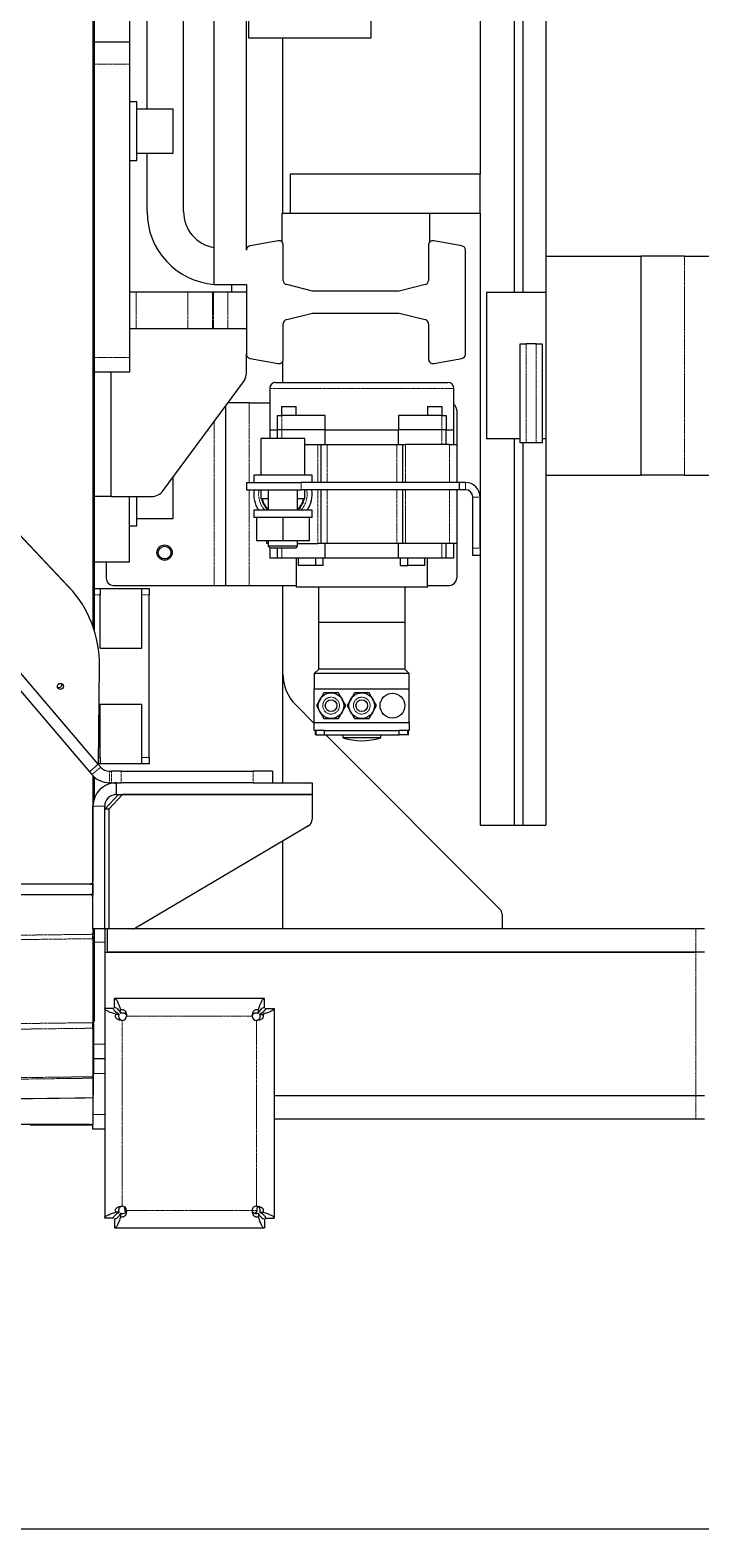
# Model space of a CAD drawing. Header units: millimetres. Extents: x -18594 to 273470, y -238787 to 48452.
# Drawn here: x 34593 to 35052, y -235470 to -234444 of the extents above; entities that cross this region are included whole.
import ezdxf

# ---------------------------------------------------------------- set-up
doc = ezdxf.new("R2010")
doc.units = ezdxf.units.MM
doc.linetypes.add('Xref AGV layout$0$PHANTOM', pattern=[2.5, 1.25, -0.25, 0.25, -0.25, 0.25, -0.25])
doc.layers.add('AM_BOR', color=4, linetype='Continuous', lineweight=25)

# ---------------------------------------------------------------- blocks, each defined once
blk = doc.blocks.new('Xref AGV layout$0$A$C343F789C')
at = {"color": 7, "linetype": 'Continuous', "lineweight": 25}
for p, q in [((3087.5, 2021.6), (2984.9, 2021.6)), ((2984.9, 2015.6), (2984.9, 2021.6)), ((3087.5, 2015.6), (3087.5, 2021.6)), ((2978.2, 1871.3), (2978.2, 2014.9)), ((2984.2, 2014.9), (2978.2, 2014.9)), ((2989, 2011.7), (2989, 2013.8)), ((3083.4, 2011.7), (3083.4, 2013.8)), ((3088.2, 2014.9), (3094.2, 2014.9)), ((3094.2, 1908.7), (3094.2, 2014.9)), ((2988.1, 2010.8), (2986, 2010.8)), ((2989.8, 2009.7), (2989.5, 2006.7)), ((3080.8, 2006.9), (3080.5, 2009.7)), ((3084.3, 2010.8), (3086.4, 2010.8)), ((3094.2, 1953.9), (3102.2, 1953.9)), ((3102.2, 1953.9), (3102.2, 1950.9)), ((3102.2, 1951.2), (3145.3, 1951.2)), ((3102.2, 1950.9), (3102.2, 1950.7)), ((3104.2, 1950.9), (3102.2, 1950.9)), ((3102.2, 1932.8), (3102.2, 1950.7)), ((3104.2, 1950.9), (3460.5, 1950.9)), ((2689.5, 1946.9), (2683.6, 1946.9)), ((2978.2, 1946.9), (2689.5, 1946.9)), ((2689.5, 1930.9), (2683.6, 1930.9)), ((2978.2, 1930.9), (2689.5, 1930.9)), ((3102.1, 1928.6), (3102.2, 1932.5)), ((3102.2, 1919.1), (3102.2, 1932.5)), ((3102.1, 1917.2), (3102.1, 1928.6)), ((3102.2, 1918.9), (3102.2, 1919.1)), ((3094.2, 1905.9), (3094.2, 1908.7)), ((3101.8, 1914.7), (3102.2, 1918.1)), ((3101.8, 1881.8), (3101.8, 1914.7)), ((3102.2, 1884.9), (3102.2, 1918.1)), ((3094.2, 1905.9), (3101.8, 1905.9)), ((3094.2, 1895.9), (3094.2, 1905.9)), ((3094.2, 1825.9), (3094.2, 1895.9)), ((3101.5, 1879.6), (3102.2, 1881.1)), ((3101.5, 1822.1), (3101.5, 1879.6)), ((3102, 1883.2), (3102.2, 1884.9)), ((3102.2, 1823.6), (3102.2, 1881.1)), ((2984.2, 1871.3), (2978.2, 1871.3)), ((2984.9, 1870.6), (2984.9, 1864.6)), ((2988.1, 1875.4), (2986, 1875.4)), ((2989, 1874.5), (2989, 1872.4)), ((3083.4, 1874.5), (3083.4, 1872.4)), ((3084.3, 1875.4), (3086.4, 1875.4)), ((3087.5, 1870.6), (3087.5, 1864.6)), ((3088.2, 1871.3), (3094.2, 1871.3)), ((2984.9, 1864.6), (3087.5, 1864.6)), ((2683.6, 1832.9), (2689.5, 1832.9)), ((2689.5, 1832.9), (3092.2, 1832.9)), ((3094.2, 1832.9), (2689.5, 1832.9)), ((3092.2, 1832.9), (3092.2, 1816.9)), ((2683.6, 1816.9), (2689.5, 1816.9)), ((2689.5, 1816.9), (3075.4, 1816.9)), ((2822.2, 1806.9), (2822.2, 1816.9)), ((2954.6, 1746.3), (3073.1, 1816.3)), ((2972.2, 1816.9), (2972.2, 1756.7)), ((3075.4, 1816.9), (3091.4, 1816.9)), ((3091.4, 1734.9), (3091.4, 1816.9)), ((3091.4, 1816.9), (3094.2, 1816.9)), ((3094.2, 1816.9), (3094.2, 1825.9)), ((3094.2, 1816.9), (3094.2, 1732.9)), ((3094.2, 1816.9), (3102.2, 1816.9)), ((3101.5, 1822.1), (3102.2, 1823.6)), ((3101.5, 1820.6), (3102.2, 1820.6)), ((3101.5, 1816.9), (3101.5, 1820.6)), ((3102.2, 1816.9), (3102.2, 1820.6)), ((3102.2, 1816.9), (3102.2, 1732.9)), ((2942.8, 1684.1), (2823.6, 1803.3)), ((3102.2, 1785.9), (3102.2, 1793.8)), ((3103.4, 1793.4), (3104.1, 1793.4)), ((3103.5, 1786.4), (3104.2, 1786.4)), ((3449.5, 1793.4), (3104.1, 1793.4)), ((3104.2, 1786.4), (3451.8, 1786.4)), ((3102.2, 1712.2), (3102.2, 1784.4)), ((2807.9, 1745.9), (2792.2, 1745.9)), ((2792.2, 1506.4), (2792.2, 1745.9)), ((2807.9, 1484.3), (2807.9, 1745.9)), ((2813.8, 1745.9), (2807.9, 1745.9)), ((2813.8, 1481.4), (2813.8, 1745.9)), ((2837.2, 1745.9), (2813.8, 1745.9)), ((2837.2, 1326.9), (2837.2, 1745.9)), ((2952.2, 1724.9), (2952.2, 1741.9)), ((3082, 1724.9), (3091.4, 1734.9)), ((3094.2, 1734.9), (3084.8, 1724.9)), ((3091.4, 1734.9), (3094.2, 1734.9)), ((2952.2, 1716.9), (2952.2, 1724.9)), ((3086.2, 1724.9), (2952.2, 1724.9)), ((2952.2, 1724.9), (3082, 1724.9)), ((3086.2, 1724.9), (3086.2, 1716.9)), ((3101.5, 1712.8), (3101.5, 1728.4)), ((2991.7, 1716.9), (2952.2, 1716.9)), ((2972.2, 1716.9), (2972.2, 1581.8)), ((2979.4, 1708.9), (2979.4, 1716.9)), ((2992.6, 1716.9), (2991.7, 1716.9)), ((2992.6, 1716.9), (3082.8, 1716.9)), ((3083.7, 1716.9), (3082.8, 1716.9)), ((3086.2, 1716.9), (3083.7, 1716.9)), ((3089.6, 1716.9), (3086.2, 1716.9)), ((3090.9, 1716.9), (3089.6, 1716.9)), ((2979.4, 1708.9), (2992.6, 1708.9)), ((3082.8, 1708.9), (2992.6, 1708.9)), ((3063.7, 1703.9), (3068.7, 1703.9)), ((3063.7, 1699.6), (3063.7, 1703.9)), ((3068.7, 1703.9), (3097.2, 1703.9)), ((3068.7, 1703.9), (3068.7, 1699.6)), ((3082.8, 1708.9), (3089.6, 1708.9)), ((3090.9, 1708.9), (3089.6, 1708.9)), ((3098.6, 1704.1), (3096.9, 1706.1)), ((3097.2, 1703.9), (3098.6, 1703.9)), ((3097.2, 1699.6), (3097.2, 1703.9)), ((3097.9, 1636.7), (3098.6, 1704.1)), ((3098.6, 1704.1), (3104.7, 1709.3)), ((3098.6, 1704.1), (3483.7, 1252.3)), ((3104.7, 1709.3), (3103, 1711.3)), ((3489.8, 1257.5), (3104.7, 1709.3)), ((3063.7, 1699.6), (3063.7, 1588.2)), ((3068.7, 1699.6), (3068.7, 1663.1)), ((3097.2, 1699.6), (3097.2, 1663.1)), ((2886.2, 1684.1), (2886.2, 1681.1)), ((2886.2, 1684.1), (2887, 1684.1)), ((2887, 1684.1), (2892.7, 1684.1)), ((2892.7, 1684.1), (2892.7, 1681.1)), ((2943.7, 1684.1), (2892.7, 1684.1)), ((2905.2, 1686.1), (2905.2, 1684.1)), ((2905.2, 1686.1), (2931.2, 1686.1)), ((2931.2, 1684.1), (2931.2, 1686.1)), ((2943.7, 1684.1), (2943.7, 1681.1)), ((2949.4, 1684.1), (2943.7, 1684.1)), ((2949.4, 1684.1), (2950.2, 1684.1)), ((2950.2, 1681.1), (2950.2, 1684.1)), ((2885.7, 1675.6), (2885.7, 1681.1)), ((2885.7, 1681.1), (2892.7, 1681.1)), ((2950.7, 1675.6), (2885.7, 1675.6)), ((2885.7, 1675.6), (2885.7, 1652.6)), ((2943.7, 1681.1), (2892.7, 1681.1)), ((2913.1, 1672.9), (2910.6, 1668.5)), ((2918.2, 1672.9), (2913.1, 1672.9)), ((2923.2, 1672.9), (2918.2, 1672.9)), ((2925.7, 1668.5), (2923.2, 1672.9)), ((2934.1, 1672.9), (2931.6, 1668.5)), ((2939.2, 1672.9), (2934.1, 1672.9)), ((2944.2, 1672.9), (2939.2, 1672.9)), ((2943.7, 1681.1), (2950.7, 1681.1)), ((2946.7, 1668.5), (2944.2, 1672.9)), ((2950.7, 1681.1), (2950.7, 1675.6)), ((2963.4, 1663.6), (2950.7, 1676.3)), ((2950.7, 1675.6), (2950.7, 1652.6)), ((2910.6, 1668.5), (2908.1, 1664.1)), ((2908.1, 1664.1), (2910.6, 1659.8)), ((2928.3, 1664.1), (2925.7, 1668.5)), ((2925.7, 1659.8), (2928.3, 1664.1)), ((2931.6, 1668.5), (2929.1, 1664.1)), ((2929.1, 1664.1), (2931.6, 1659.8)), ((2949.3, 1664.1), (2946.7, 1668.5)), ((2946.7, 1659.8), (2949.3, 1664.1)), ((3097.2, 1663.1), (3068.7, 1663.1)), ((2885.7, 1652.6), (2885.7, 1642.1)), ((2950.7, 1652.6), (2885.7, 1652.6)), ((2910.6, 1659.8), (2913.1, 1655.4)), ((2913.1, 1655.4), (2918.2, 1655.4)), ((2918.2, 1655.4), (2923.2, 1655.4)), ((2923.2, 1655.4), (2925.7, 1659.8)), ((2931.6, 1659.8), (2934.1, 1655.4)), ((2934.1, 1655.4), (2939.2, 1655.4)), ((2939.2, 1655.4), (2944.2, 1655.4)), ((2944.2, 1655.4), (2946.7, 1659.8)), ((2950.7, 1642.1), (2950.7, 1652.6)), ((2885.7, 1642.1), (2888.7, 1639.1)), ((2885.7, 1642.1), (2950.7, 1642.1)), ((2947.7, 1639.1), (2950.7, 1642.1)), ((2888.4, 1639.1), (2888.4, 1607.1)), ((2888.4, 1639.1), (2947.9, 1639.1)), ((2947.9, 1607.1), (2947.9, 1639.1)), ((3097.2, 1624.7), (3068.7, 1624.7)), ((3068.7, 1624.7), (3068.7, 1588.2)), ((3097.2, 1624.7), (3097.2, 1588.2)), ((3101.5, 679.5), (3101.5, 1612.2)), ((2888.4, 1607.1), (2888.4, 1583.1)), ((2888.4, 1607.1), (2947.9, 1607.1)), ((2947.9, 1583.1), (2947.9, 1607.1)), ((3102.2, 681.6), (3102.2, 1610.2)), ((2873.2, 1581.8), (2858.2, 1581.8)), ((2873.2, 1583.1), (2873.2, 1563.1)), ((2873.2, 1583.1), (2963.2, 1583.1)), ((2963.2, 1563.1), (2963.2, 1583.1)), ((2995.2, 1581.8), (2963.2, 1581.8)), ((3011.2, 1581.8), (2995.2, 1581.8)), ((3011.2, 1581.8), (3011.2, 1458.7)), ((3019.2, 1581.8), (3011.2, 1581.8)), ((3088.2, 1581.8), (3019.2, 1581.8)), ((3063.7, 1583.9), (3063.7, 1588.2)), ((3068.7, 1583.9), (3063.7, 1583.9)), ((3068.7, 1588.2), (3068.7, 1583.9)), ((3097.2, 1583.9), (3068.7, 1583.9)), ((3097.2, 1583.9), (3097.2, 1588.2)), ((3101.5, 1583.9), (3097.2, 1583.9)), ((3116.3, 1585.6), (3117.3, 1584.4)), ((3120, 1581.5), (3117.3, 1584.4)), ((3271.3, 1421.5), (3118.9, 1582.7)), ((3271.3, 1421.4), (3120, 1581.5)), ((2853.2, 1553.1), (2853.2, 1576.8)), ((3093.2, 1565.9), (3093.2, 1576.8)), ((2837.2, 1561.3), (2842.2, 1561.3)), ((2842.2, 1561.3), (2842.2, 1556.3)), ((2855.2, 1563.1), (2855.2, 1553.1)), ((2855.2, 1563.1), (2860.4, 1563.1)), ((2860.4, 1563.1), (2860.4, 1553.1)), ((2860.4, 1563.1), (2863.4, 1563.1)), ((2863.4, 1563.1), (2893, 1563.1)), ((2875, 1568.1), (2875, 1563.1)), ((2875, 1568.1), (2886.6, 1568.1)), ((2886.6, 1568.1), (2886.6, 1563.1)), ((2891.6, 1568.1), (2886.6, 1568.1)), ((2891.6, 1568.1), (2891.6, 1563.1)), ((2893, 1563.1), (2893, 1553.1)), ((2893, 1563.1), (2943.3, 1563.1)), ((2943.3, 1563.1), (2943.3, 1553.1)), ((2943.3, 1563.1), (2972.9, 1563.1)), ((2944.7, 1568.1), (2944.7, 1563.1)), ((2944.7, 1568.1), (2949.7, 1568.1)), ((2949.7, 1568.1), (2949.7, 1563.1)), ((2949.7, 1568.1), (2961.4, 1568.1)), ((2961.4, 1568.1), (2961.4, 1563.1)), ((2972.9, 1563.1), (2975.9, 1563.1)), ((2975.9, 1563.1), (2975.9, 1556.3)), ((2975.9, 1563.1), (2981.2, 1563.1)), ((2981.2, 1556), (2981.2, 1563.1)), ((3077.2, 1565.9), (3077.2, 1520.9)), ((3077.2, 1565.9), (3101.5, 1565.9)), ((2837.2, 1556.3), (2837.2, 1521.3)), ((2842.2, 1556.3), (2842.2, 1521.3)), ((2853.2, 1516.3), (2853.2, 1553.1)), ((2853.2, 1553.1), (2858.2, 1553.1)), ((2858.2, 1553.1), (2888.2, 1553.1)), ((2888.2, 1553.1), (2890.2, 1553.1)), ((2890.2, 1553.1), (2890.2, 1516.3)), ((2890.2, 1553.1), (2894.3, 1553.1)), ((2894.3, 1553.1), (2942, 1553.1)), ((2942, 1553.1), (2946.2, 1553.1)), ((2946.2, 1516.3), (2946.2, 1553.1)), ((2946.2, 1553.1), (2948.2, 1553.1)), ((2962.2, 1553.1), (2948.2, 1553.1)), ((2954.2, 1535.3), (2954.2, 1551.3)), ((2954.2, 1551.3), (2972.2, 1551.3)), ((2963.4, 1556.3), (2962.2, 1555)), ((2962.2, 1555), (2962.2, 1551.3)), ((2962.2, 1555), (2982.2, 1555)), ((2963.4, 1556.3), (2980.9, 1556.3)), ((2972.2, 1535.3), (2972.2, 1551.3)), ((2972.2, 1551.3), (2990.2, 1551.3)), ((2982.2, 1555), (2980.9, 1556.3)), ((2982.2, 1551.3), (2982.2, 1555)), ((2982.2, 1553.1), (2983.2, 1553.1)), ((2983.2, 1553.1), (2983.2, 1551.3)), ((2990.2, 1535.3), (2990.2, 1551.3)), ((3077.2, 1540.9), (3072.2, 1540.9)), ((3072.2, 1540.9), (3072.2, 1520.9)), ((2952.2, 1535.3), (2952.2, 1530.3)), ((2952.2, 1535.3), (2954.2, 1535.3)), ((2952.2, 1530.3), (2992.2, 1530.3)), ((2954.2, 1535.3), (2955.6, 1535.3)), ((2955.6, 1535.3), (2970.7, 1535.3)), ((2962.2, 1530.3), (2962.2, 1516.3)), ((2970.7, 1535.3), (2972.2, 1535.3)), ((2972.2, 1535.3), (2973.6, 1535.3)), ((2973.6, 1535.3), (2988.7, 1535.3)), ((2982.2, 1516.3), (2982.2, 1530.3)), ((2988.7, 1535.3), (2990.2, 1535.3)), ((2990.2, 1535.3), (2992.2, 1535.3)), ((2992.2, 1530.3), (2992.2, 1535.3)), ((3072.2, 1535.9), (3047.2, 1535.9)), ((3047.2, 1535.9), (3047.2, 1520.9)), ((2957.2, 1522.3), (2957.2, 1516.3)), ((2962.2, 1522.3), (2957.2, 1522.3)), ((2987.2, 1522.3), (2982.2, 1522.3)), ((2987.2, 1516.3), (2987.2, 1522.3)), ((3047.2, 1520.9), (3047.2, 1507.4)), ((3089.7, 1520.9), (3062.2, 1520.9)), ((3089.7, 1520.9), (3089.7, 1435.9)), ((3089.7, 1520.9), (3101.5, 1520.9)), ((2847.2, 1516.3), (2851.4, 1516.3)), ((2847.2, 1511.3), (2851.4, 1511.3)), ((2851.4, 1516.3), (2851.4, 1511.3)), ((2851.4, 1516.3), (2959.7, 1516.3)), ((2851.4, 1511.3), (2959.7, 1511.3)), ((2853.2, 1485.4), (2853.2, 1511.3)), ((2890.2, 1511.3), (2890.2, 1485.4)), ((2946.2, 1485.4), (2946.2, 1511.3)), ((2952.2, 1511.3), (2952.2, 1506.3)), ((2997.2, 1516.3), (2959.7, 1516.3)), ((2997.2, 1511.3), (2959.7, 1511.3)), ((2992.2, 1506.3), (2992.2, 1511.3)), ((2997.2, 1511.3), (2997.2, 1516.3)), ((3054.1, 1516.8), (2999.1, 1442.4)), ((2697.2, 1506.4), (357.2, 1506.4)), ((2697.2, 1506.4), (2727.2, 1506.4)), ((2792.2, 1506.4), (2727.2, 1506.4)), ((2727.2, 1356.4), (2727.2, 1506.4)), ((2792.2, 1356.4), (2792.2, 1506.4)), ((2952.2, 1506.3), (2992.2, 1506.3)), ((2957, 1506.3), (2957.2, 1506)), ((2957.2, 1506.3), (2957.2, 1481.3)), ((2987.2, 1481.3), (2987.2, 1506.3)), ((2987.2, 1506), (2987.4, 1506.3)), ((2792.2, 1481.4), (2794.7, 1481.4)), ((2794.7, 1416.4), (2794.7, 1484.3)), ((2794.7, 1484.3), (2798.7, 1484.3)), ((2798.7, 1484.3), (2805.7, 1484.3)), ((2805.7, 1484.3), (2809.7, 1484.3)), ((2809.7, 1484.3), (2809.7, 1416.4)), ((2809.7, 1481.4), (2832.8, 1481.4)), ((2832.8, 1381.4), (2832.8, 1481.4)), ((2853.2, 1461.8), (2853.2, 1485.4)), ((2858.2, 1485.4), (2853.2, 1485.4)), ((2855.2, 1485.4), (2855.2, 1475.4)), ((2858.2, 1485.4), (2888.2, 1485.4)), ((2860.4, 1485.4), (2860.4, 1475.4)), ((2890.2, 1485.4), (2888.2, 1485.4)), ((2894.3, 1485.4), (2890.2, 1485.4)), ((2893, 1485.4), (2893, 1475.4)), ((2942, 1485.4), (2894.3, 1485.4)), ((2946.2, 1485.4), (2942, 1485.4)), ((2943.3, 1485.4), (2943.3, 1475.4)), ((2948.2, 1485.4), (2946.2, 1485.4)), ((2957.2, 1485.4), (2948.2, 1485.4)), ((2957.2, 1481.3), (2987.2, 1481.3)), ((2975.9, 1481.3), (2975.9, 1475.4)), ((2981.2, 1475.4), (2981.2, 1481.3)), ((2855.2, 1475.4), (2855.2, 1446.9)), ((2860.4, 1475.4), (2855.2, 1475.4)), ((2860.4, 1465.4), (2860.4, 1475.4)), ((2860.4, 1475.4), (2863.4, 1475.4)), ((2863.4, 1475.4), (2893, 1475.4)), ((2893, 1465.4), (2893, 1475.4)), ((2943.3, 1475.4), (2893, 1475.4)), ((2943.3, 1475.4), (2943.3, 1465.4)), ((2943.3, 1475.4), (2972.9, 1475.4)), ((2972.9, 1475.4), (2975.9, 1475.4)), ((2981.2, 1475.4), (2975.9, 1475.4)), ((2975.9, 1475.4), (2975.9, 1465.4)), ((2981.2, 1446.9), (2981.2, 1475.4)), ((2863.4, 1465.4), (2860.4, 1465.4)), ((2863.2, 1465.4), (2863.2, 1459.4)), ((2873.2, 1459.4), (2863.2, 1459.4)), ((2863.4, 1465.4), (2893, 1465.4)), ((2873.2, 1459.4), (2873.2, 1465.4)), ((2943.3, 1465.4), (2972.9, 1465.4)), ((2963.2, 1465.4), (2963.2, 1459.4)), ((2973.2, 1459.4), (2963.2, 1459.4)), ((2975.9, 1465.4), (2972.9, 1465.4)), ((2973.2, 1459.4), (2973.2, 1465.4)), ((2995.2, 1456.8), (2981.2, 1456.8)), ((2995.2, 1456.8), (3009.7, 1456.8)), ((2977.2, 1442.9), (2859.2, 1442.9)), ((2972.2, 1442.9), (2972.2, 1428.2)), ((2868.9, 1429.8), (2849.6, 1426.4)), ((2872.5, 1402.7), (2872.5, 1426.9)), ((2971.9, 1426.9), (2971.9, 1402.7)), ((2994.7, 1426.4), (2975.4, 1429.8)), ((2997.2, 1436.4), (2997.2, 1423.5)), ((3077.2, 1425.9), (3077.2, 1435.9)), ((3077.2, 1435.9), (3101.5, 1435.9)), ((2798.7, 1416.4), (2794.7, 1416.4)), ((2798.7, 1416.4), (2805.7, 1416.4)), ((2809.7, 1416.4), (2805.7, 1416.4)), ((2847.2, 1423.5), (2847.2, 1352.3)), ((2997.2, 1375.9), (2997.2, 1423.5)), ((3077.2, 1405.9), (3077.2, 1425.9)), ((3010, 1405.9), (2997.2, 1405.9)), ((3019.6, 1405.9), (3010, 1405.9)), ((3020.4, 1405.9), (3019.6, 1405.9)), ((3037.3, 1405.9), (3020.4, 1405.9)), ((3072.7, 1405.9), (3037.3, 1405.9)), ((3077.2, 1405.9), (3072.7, 1405.9)), ((3077.2, 1380.9), (3077.2, 1405.9)), ((2892.5, 1395.4), (2874.7, 1399.8)), ((2969.6, 1399.8), (2951.9, 1395.4)), ((2951.9, 1395.4), (2892.5, 1395.4)), ((2792.2, 1381.4), (2832.8, 1381.4)), ((2807.9, 913.3), (2807.9, 1381.4)), ((2813.8, 910.4), (2813.8, 1381.4)), ((2874.7, 1375.9), (2892.5, 1380.4)), ((2892.5, 1380.4), (2951.9, 1380.4)), ((2951.9, 1380.4), (2969.6, 1375.9)), ((3010, 1380.9), (2997.2, 1380.9)), ((3019.2, 1375.9), (2997.2, 1375.9)), ((3007.2, 1380.9), (3007.2, 1375.9)), ((3019.2, 1375.9), (3007.2, 1375.9)), ((3019.6, 1380.9), (3010, 1380.9)), ((3019.2, 1375.9), (3019.2, 915.9)), ((3019.2, 1375.9), (3019.2, 1375.9)), ((3020.4, 1380.9), (3019.6, 1380.9)), ((3037.3, 1380.9), (3020.4, 1380.9)), ((3072.7, 1380.9), (3037.3, 1380.9)), ((3077.2, 1380.9), (3072.7, 1380.9)), ((3077.2, 1225), (3077.2, 1380.9)), ((2872.5, 1348.9), (2872.5, 1373)), ((2971.9, 1373), (2971.9, 1348.9)), ((2697.2, 1356.4), (357.2, 1356.4)), ((2697.2, 1356.4), (2727.2, 1356.4)), ((2792.2, 1356.4), (2727.2, 1356.4)), ((2792.2, 947.4), (2792.2, 1356.4)), ((2849.6, 1349.3), (2868.9, 1345.9)), ((2871.5, 1346.6), (2871.5, 1326.9)), ((2972.9, 1326.9), (2972.9, 1346.6)), ((2975.4, 1345.9), (2994.7, 1349.3)), ((2997.2, 1352.3), (2997.2, 939.5)), ((2837.2, 1326.9), (2837.2, 1300.3)), ((2913.8, 1326.9), (2837.2, 1326.9)), ((2930.6, 1326.9), (2913.8, 1326.9)), ((2967.2, 1326.9), (2930.6, 1326.9)), ((2972.9, 1326.9), (2967.2, 1326.9)), ((2967.2, 1300.3), (2967.2, 1326.9)), ((2972.2, 1326.9), (2972.2, 1206.9)), ((3040.2, 1325.9), (3040.2, 1183.4)), ((3065.2, 1325.9), (3065.2, 1285.9)), ((2837.2, 1300.3), (2967.2, 1300.3)), ((2837.2, 991.5), (2837.2, 1300.3)), ((3072.2, 1285.9), (3047.2, 1285.9)), ((3047.2, 1285.9), (3047.2, 1270.9)), ((3077.2, 1290.9), (3072.2, 1290.9)), ((3072.2, 1290.9), (3072.2, 1270.9)), ((3047.2, 1270.9), (3047.2, 1255.9)), ((3072.2, 1270.9), (3072.2, 1250.9)), ((3047.2, 1255.9), (3072.2, 1255.9)), ((3065.2, 1255.9), (3065.2, 1035.9)), ((3072.2, 1250.9), (3077.2, 1250.9)), ((3077.2, 1210), (3077.2, 1225)), ((2911.7, 1206.9), (2911.7, 1185.9)), ((2995.7, 1206.9), (2911.7, 1206.9)), ((2995.7, 1185.9), (2995.7, 1206.9)), ((3077.2, 1210), (3101.5, 1210)), ((3077.2, 1195), (3077.2, 1210))]:
    blk.add_line(p, q, dxfattribs=at)
at = {"color": 8, "linetype": 'Xref AGV layout$0$PHANTOM', "lineweight": 18}
for p, q in [((2993, 2009.7), (2989.8, 2009.7)), ((2990.2, 2006.6), (2990.2, 1879.6)), ((3079.2, 2009.6), (2993.2, 2009.6)), ((3080.5, 2009.7), (3079.3, 2009.7)), ((3082.2, 1879.6), (3082.2, 2006.6)), ((2689.5, 1930.9), (2689.5, 1946.9)), ((3102.2, 1943.9), (3094.2, 1943.9)), ((2689.5, 1930.9), (2689.5, 1832.9)), ((3455.3, 1937), (3102.2, 1932.6)), ((3102.2, 1932.5), (3455.3, 1936.8)), ((3453.6, 1923.5), (3102.2, 1919.1)), ((3102.2, 1918.1), (3453.6, 1922.4)), ((3094.2, 1915.9), (3102, 1915.9)), ((3101.8, 1895.9), (3094.2, 1895.9)), ((3452.2, 1889.2), (3102.2, 1884.9)), ((3102.2, 1881.1), (3452.1, 1885.4)), ((2993.2, 1876.6), (3079.2, 1876.6)), ((2689.5, 1832.9), (2689.5, 1816.9)), ((3451.5, 1827.9), (3102.2, 1823.6)), ((3094.2, 1825.9), (3101.5, 1825.9)), ((3102.2, 1820.6), (3451.4, 1824.9)), ((3102.2, 1784.4), (3102.2, 1784.4)), ((3094.2, 1732.9), (3102.2, 1732.9)), ((2992.6, 1708.9), (2992.6, 1716.9)), ((3082.8, 1708.9), (3082.8, 1716.9)), ((3089.6, 1708.9), (3089.6, 1716.9)), ((3090.9, 1708.9), (3090.9, 1716.9)), ((3096.9, 1706.1), (3103, 1711.3)), ((3068.7, 1699.6), (3063.7, 1699.6)), ((3098.6, 1699.6), (3097.2, 1699.6)), ((2887, 1684.1), (2887, 1681.1)), ((2949.4, 1684.1), (2949.4, 1681.1)), ((2995.2, 1581.8), (2995.2, 1516.3)), ((3019.2, 1581.8), (3019.2, 1469.5)), ((3063.7, 1588.2), (3068.7, 1588.2)), ((3097.2, 1588.2), (3101.5, 1588.2)), ((3120, 1581.5), (3118.9, 1582.7)), ((2863.4, 1563.1), (2863.4, 1553.1)), ((2972.9, 1563.1), (2972.9, 1556.3)), ((2842.2, 1556.3), (2837.2, 1556.3)), ((2858.2, 1553.1), (2858.2, 1516.3)), ((2888.2, 1516.3), (2888.2, 1553.1)), ((2894.3, 1553.1), (2894.3, 1516.3)), ((2942, 1516.3), (2942, 1553.1)), ((2948.2, 1553.1), (2948.2, 1516.3)), ((2842.2, 1521.3), (2837.2, 1521.3)), ((2847.2, 1516.3), (2847.2, 1511.3)), ((2858.2, 1511.3), (2858.2, 1485.4)), ((2888.2, 1485.4), (2888.2, 1511.3)), ((2894.3, 1511.3), (2894.3, 1485.4)), ((2942, 1485.4), (2942, 1511.3)), ((2948.2, 1511.3), (2948.2, 1485.4)), ((2959.7, 1516.3), (2959.7, 1511.3)), ((2995.2, 1511.3), (2995.2, 1456.8)), ((2697.2, 1356.4), (2697.2, 1506.4)), ((2798.7, 1484.3), (2798.7, 1416.4)), ((2805.7, 1416.4), (2805.7, 1484.3)), ((2863.4, 1485.4), (2863.4, 1475.4)), ((2972.9, 1481.3), (2972.9, 1475.4)), ((2863.4, 1475.4), (2863.4, 1465.4)), ((2972.9, 1465.4), (2972.9, 1475.4)), ((2855.2, 1446.9), (2981.2, 1446.9)), ((3077.2, 1425.9), (3101.5, 1425.9)), ((3010, 1380.9), (3010, 1405.9)), ((3019.6, 1380.9), (3019.6, 1405.9)), ((3020.4, 1380.9), (3020.4, 1405.9)), ((3037.3, 1380.9), (3037.3, 1405.9)), ((3072.7, 1380.9), (3072.7, 1405.9)), ((3077.2, 1225), (3101.5, 1225))]:
    blk.add_line(p, q, dxfattribs=at)
at = {"color": 7, "linetype": 'Continuous', "lineweight": 25, "flags": 128}
blk.add_lwpolyline([(3124.5, 1648.9), (3123.7, 1649), (3123.1, 1649.4), (3122.6, 1650.1), (3122.4, 1650.9), (3122.6, 1651.7), (3123.1, 1652.4), (3123.7, 1652.8), (3124.5, 1653), (3125.3, 1652.9), (3126, 1652.4), (3126.4, 1651.8), (3126.6, 1651), (3126.4, 1650.2), (3126, 1649.5), (3125.3, 1649), (3124.5, 1648.9)], dxfattribs=at)
at = {"color": 8, "linetype": 'Xref AGV layout$0$PHANTOM', "lineweight": 18, "flags": 128}
blk.add_lwpolyline([(2988.8, 1519.3), (2988.6, 1516.8), (2988.5, 1516.3)], dxfattribs=at)
at = {"color": 7, "linetype": 'Continuous', "lineweight": 25}
for centre, radius in [((2897.2, 1664.1), 8.5), ((2918.2, 1664.1), 8.75), ((2939.2, 1664.1), 8.75), ((2918.2, 1664.1), 4), ((2939.2, 1664.1), 4), ((3053.2, 1559.3), 5.25), ((3053.2, 1559.3), 4.35)]:
    blk.add_circle(centre, radius, dxfattribs=at)
at = {"color": 8, "linetype": 'Xref AGV layout$0$PHANTOM', "lineweight": 18}
for centre in [(2918.2, 1664.1), (2939.2, 1664.1)]:
    blk.add_circle(centre, 5.75, dxfattribs=at)
at = {"color": 7, "linetype": 'Continuous', "lineweight": 25}
for centre, radius, start, end in [((2991.8, 2009.5), 2, 90.403, 173.9968), ((2990.2, 2009.6), 3, 270, 0), ((3082.2, 2009.6), 3, 180, 270), ((3078.5, 2009.5), 2, 6.0067, 49.2012), ((3103.7, 1943.6), 7.29, 86.085, 101.8968), ((2990.2, 1876.6), 3, 0, 90), ((3082.2, 1876.6), 3, 90, 180), ((3075.4, 1812.4), 4.48, 90.098, 120.69), ((2827.2, 1806.9), 5, 180, 225), ((3104.2, 1795.4), 1.99, 179.5656, 269.5563), ((3103.4, 1795.3), 1.95, 229.9548, 269.9342), ((3104.2, 1784.4), 1.99, 90.4291, 180.4236), ((3103.5, 1784.4), 1.95, 90.0644, 131.6733), ((2957.2, 1742), 5.06, 121.4272, 180.6528), ((2957.2, 1742), 5, 137.7307, 180), ((3086.2, 1732.9), 16, 270, 0), ((3086.2, 1732.9), 8, 270, 0), ((3090.9, 1700.9), 16, 40.4392, 90), ((3090.9, 1700.9), 8, 40.4392, 90), ((2918.2, 1644.9), 43.2, 72.5077, 107.4923), ((2942.2, 1642.4), 30, 0, 45), ((3125.6, 1649.6), 2.11, 64.9628, 195.9155), ((3175.1, 1635.7), 77.3, 179.2299, 223.2985), ((2858.2, 1576.8), 5, 90, 180), ((3088.2, 1576.8), 5, 0, 90), ((2972.2, 1519.3), 20, 146.633, 188.6269), ((2972.2, 1519.3), 15, 132.8334, 168.463), ((2972.2, 1519.3), 15, 11.537, 47.1666), ((2972.2, 1519.3), 20, 351.3731, 33.367), ((2847.2, 1521.3), 10, 180, 270), ((2847.2, 1521.3), 5, 180, 270), ((3062.2, 1510.9), 10, 90, 143.5444), ((2858.2, 1461.8), 5, 180, 233.1301), ((2859.2, 1446.9), 4, 180, 270), ((2977.2, 1446.9), 4, 270, 0), ((3007.2, 1436.4), 10, 143.5444, 180), ((2850.2, 1423.5), 3, 100, 180), ((2869.5, 1426.9), 3, 0, 100), ((2974.9, 1426.9), 3, 80, 180), ((2994.2, 1423.5), 3, 0, 80), ((2875.5, 1402.7), 3, 180, 255.9), ((2968.9, 1402.7), 3, 284.1, 0), ((2875.5, 1373), 3, 104.1, 180), ((2968.9, 1373), 3, 0, 75.9), ((3015.2, 1325.9), 50, 0, 85.4114), ((2850.2, 1352.3), 3, 180, 260), ((2869.5, 1348.9), 3, 260, 0), ((2974.9, 1348.9), 3, 180, 280), ((2994.2, 1352.3), 3, 280, 0), ((3015.2, 1325.9), 25, 0, 80.7931)]:
    blk.add_arc(centre, radius, start, end, dxfattribs=at)
at = {"color": 8, "linetype": 'Xref AGV layout$0$PHANTOM', "lineweight": 18}
for radius, start, end in [(16.6, 138.5215, 190.4069), (14.3, 134.2682, 167.9125), (14.3, 12.0875, 45.7318), (16.6, 0, 41.4785)]:
    blk.add_arc((2972.2, 1519.3), radius, start, end, dxfattribs=at)
at = {"color": 7, "linetype": 'Continuous', "lineweight": 25}
for points, knots in [([(2984.9, 2021.6), (2985.2, 2021.5), (2985.9, 2021.3), (2986.9, 2019.6), (2987.9, 2017.1), (2988.6, 2014.9), (2989, 2013.8)], [0, 0, 0, 0, 0.249998, 0.500002, 0.750002, 1, 1, 1, 1]), ([(3083.4, 2013.8), (3083.7, 2014.9), (3084.4, 2017.1), (3085.4, 2019.6), (3086.4, 2021.3), (3087.1, 2021.5), (3087.5, 2021.6)], [0, 0, 0, 0, 0.249998, 0.499998, 0.750002, 1, 1, 1, 1]), ([(2986, 2010.8), (2984.9, 2011.1), (2982.7, 2011.8), (2980.2, 2012.8), (2978.5, 2013.9), (2978.3, 2014.5), (2978.2, 2014.9)], [0, 0, 0, 0, 0.2500005, 0.4999977, 0.7500029, 1, 1, 1, 1]), ([(2988.1, 2010.8), (2987.5, 2011.1), (2986.4, 2011.8), (2985.2, 2012.8), (2984.3, 2013.9), (2984.2, 2014.5), (2984.2, 2014.9)], [0, 0, 0, 0, 0.2500016, 0.5000048, 0.7500041, 1, 1, 1, 1]), ([(2984.9, 2015.6), (2985.2, 2015.5), (2985.9, 2015.4), (2986.9, 2014.6), (2987.9, 2013.3), (2988.6, 2012.2), (2989, 2011.7)], [0, 0, 0, 0, 0.249999, 0.500001, 0.750001, 1, 1, 1, 1]), ([(2989, 2013.8), (2989.2, 2013.9), (2989.6, 2014.2), (2990.3, 2014.2), (2990.9, 2014.1), (2991.6, 2013.7), (2992.3, 2012.9), (2993, 2011.5), (2993.1, 2010.3), (2993.2, 2009.6)], [0, 0, 0, 0, 0.124648, 0.188022, 0.251087, 0.369369, 0.501888, 0.721587, 1, 1, 1, 1]), ([(2989, 2011.7), (2989.2, 2011.8), (2989.8, 2011.9), (2990.7, 2011.9), (2991.5, 2011.7), (2992.1, 2011.4), (2992.6, 2011), (2992.9, 2010.6), (2993.1, 2010.1), (2993.1, 2009.8), (2993.2, 2009.6)], [0, 0, 0, 0, 0.15929, 0.329907, 0.477381, 0.617118, 0.710519, 0.802509, 0.897632, 1, 1, 1, 1]), ([(3079.2, 2009.6), (3079.2, 2010.2), (3079.3, 2011.5), (3080, 2012.9), (3080.8, 2013.7), (3081.5, 2014.1), (3082.1, 2014.2), (3082.7, 2014.1), (3083.1, 2013.9), (3083.4, 2013.8)], [0, 0, 0, 0, 0.269616, 0.498186, 0.631106, 0.749464, 0.813632, 0.874158, 1, 1, 1, 1]), ([(3079.2, 2009.6), (3079.2, 2009.8), (3079.2, 2010.1), (3079.4, 2010.6), (3079.7, 2011), (3080.2, 2011.4), (3080.8, 2011.7), (3081.6, 2011.9), (3082.5, 2011.9), (3083.1, 2011.8), (3083.4, 2011.7)], [0, 0, 0, 0, 0.0971723, 0.1900413, 0.2838879, 0.3837966, 0.5237539, 0.6710377, 0.8388368, 1, 1, 1, 1]), ([(3083.4, 2011.7), (3083.7, 2012.2), (3084.4, 2013.3), (3085.4, 2014.6), (3086.4, 2015.4), (3087.1, 2015.5), (3087.5, 2015.6)], [0, 0, 0, 0, 0.249999, 0.5, 0.750001, 1, 1, 1, 1]), ([(3088.2, 2014.9), (3088.1, 2014.5), (3088, 2013.9), (3087.2, 2012.8), (3085.9, 2011.8), (3084.8, 2011.1), (3084.3, 2010.8)], [0, 0, 0, 0, 0.249996, 0.499995, 0.749999, 1, 1, 1, 1]), ([(3094.2, 2014.9), (3094.1, 2014.5), (3093.8, 2013.9), (3092.2, 2012.8), (3089.7, 2011.8), (3087.5, 2011.1), (3086.4, 2010.8)], [0, 0, 0, 0, 0.249997, 0.500002, 0.749999, 1, 1, 1, 1]), ([(2990.2, 2006.6), (2989.5, 2006.6), (2988.3, 2006.7), (2986.9, 2007.4), (2986, 2008.2), (2985.7, 2008.9), (2985.6, 2009.5), (2985.6, 2010.1), (2985.8, 2010.5), (2986, 2010.8)], [0, 0, 0, 0, 0.2696138, 0.4981838, 0.6311008, 0.7494622, 0.8136291, 0.8741532, 1, 1, 1, 1]), ([(2990.2, 2006.6), (2990, 2006.6), (2989.6, 2006.6), (2989.2, 2006.8), (2988.8, 2007.2), (2988.4, 2007.6), (2988.1, 2008.3), (2987.9, 2009.1), (2987.9, 2009.9), (2988, 2010.5), (2988.1, 2010.8)], [0, 0, 0, 0, 0.097162, 0.19004, 0.283889, 0.383793, 0.523745, 0.671036, 0.838831, 1, 1, 1, 1]), ([(3086.4, 2010.8), (3086.5, 2010.5), (3086.7, 2010.1), (3086.8, 2009.5), (3086.7, 2008.9), (3086.3, 2008.2), (3085.5, 2007.4), (3084.1, 2006.8), (3082.9, 2006.7), (3082.2, 2006.6)], [0, 0, 0, 0, 0.124649, 0.188024, 0.251087, 0.36937, 0.501889, 0.721594, 1, 1, 1, 1]), ([(3084.3, 2010.8), (3084.3, 2010.5), (3084.5, 2009.9), (3084.5, 2009.1), (3084.3, 2008.3), (3084, 2007.6), (3083.6, 2007.2), (3083.2, 2006.9), (3082.7, 2006.7), (3082.4, 2006.6), (3082.2, 2006.6)], [0, 0, 0, 0, 0.1592893, 0.3299065, 0.477382, 0.6171183, 0.7105222, 0.8025129, 0.8976316, 1, 1, 1, 1]), ([(3102.2, 1918.9), (3102.2, 1918.7), (3102.1, 1918.4), (3102.1, 1917.6), (3102, 1916.9), (3102, 1916.4)], [0, 0, 0, 0, 0.278933, 0.536515, 1, 1, 1, 1]), ([(2986, 1875.4), (2985.8, 1875.6), (2985.6, 1876.1), (2985.6, 1876.7), (2985.7, 1877.3), (2986, 1878), (2986.8, 1878.8), (2988.3, 1879.4), (2989.5, 1879.5), (2990.2, 1879.6)], [0, 0, 0, 0, 0.1246485, 0.188024, 0.2510864, 0.3693763, 0.5018896, 0.721595, 1, 1, 1, 1]), ([(2988.1, 1875.4), (2988, 1875.7), (2987.8, 1876.2), (2987.9, 1877.1), (2988.1, 1877.9), (2988.4, 1878.5), (2988.7, 1879), (2989.2, 1879.3), (2989.6, 1879.5), (2990, 1879.6), (2990.2, 1879.6)], [0, 0, 0, 0, 0.159289, 0.329906, 0.477392, 0.617118, 0.710521, 0.802512, 0.897635, 1, 1, 1, 1]), ([(3082.2, 1879.6), (3082.8, 1879.5), (3084.1, 1879.4), (3085.5, 1878.8), (3086.3, 1878), (3086.7, 1877.3), (3086.8, 1876.7), (3086.7, 1876.1), (3086.5, 1875.7), (3086.4, 1875.4)], [0, 0, 0, 0, 0.269613, 0.498179, 0.631102, 0.749463, 0.813629, 0.874153, 1, 1, 1, 1]), ([(3082.2, 1879.6), (3082.3, 1879.6), (3082.7, 1879.5), (3083.2, 1879.3), (3083.6, 1879), (3084, 1878.5), (3084.3, 1877.9), (3084.5, 1877.1), (3084.5, 1876.2), (3084.3, 1875.7), (3084.3, 1875.4)], [0, 0, 0, 0, 0.09716, 0.190041, 0.283884, 0.383787, 0.523747, 0.671038, 0.838832, 1, 1, 1, 1]), ([(3101.5, 1879.6), (3101.6, 1880), (3101.6, 1880.5), (3101.7, 1880.8), (3101.7, 1880.8)], [0, 0, 0, 0, 0.887585, 1, 1, 1, 1]), ([(3102, 1883.2), (3102, 1882.7), (3101.9, 1882), (3101.7, 1881.2), (3101.7, 1880.8)], [0, 0, 0, 0, 0.522743, 1, 1, 1, 1]), ([(3102.2, 1884.9), (3102.2, 1884.4), (3102.2, 1883.8), (3102.2, 1883.2), (3102.2, 1883.2), (3102.2, 1883.2), (3102.2, 1883.2), (3102.2, 1883.1), (3102.2, 1883.1), (3102.2, 1882.9), (3102.2, 1882.9), (3102.2, 1882.6), (3102.2, 1882.4), (3102.2, 1882.2), (3102.2, 1882.2), (3102.2, 1882.2), (3102.2, 1882.1), (3102.2, 1882.1), (3102.2, 1882), (3102.2, 1881.9), (3102.2, 1881.8), (3102.2, 1881.5), (3102.2, 1881.3), (3102.2, 1881.1)], [0, 0, 0, 0, 0.5, 0.5, 0.515625, 0.515625, 0.53125, 0.53125, 0.5625, 0.5625, 0.625, 0.625, 0.75, 0.75, 0.765625, 0.765625, 0.78125, 0.78125, 0.8125, 0.8125, 0.875, 0.875, 1, 1, 1, 1]), ([(2978.2, 1871.3), (2978.3, 1871.6), (2978.5, 1872.3), (2980.2, 1873.3), (2982.7, 1874.4), (2984.9, 1875), (2986, 1875.4)], [0, 0, 0, 0, 0.249998, 0.500002, 0.75, 1, 1, 1, 1]), ([(2984.2, 1871.3), (2984.2, 1871.6), (2984.3, 1872.3), (2985.2, 1873.3), (2986.4, 1874.4), (2987.5, 1875), (2988.1, 1875.4)], [0, 0, 0, 0, 0.249999, 0.499995, 0.749998, 1, 1, 1, 1]), ([(2989, 1874.5), (2988.6, 1873.9), (2987.9, 1872.8), (2986.9, 1871.6), (2985.9, 1870.7), (2985.2, 1870.6), (2984.9, 1870.6)], [0, 0, 0, 0, 0.250003, 0.500002, 0.750002, 1, 1, 1, 1]), ([(2989, 1872.4), (2988.6, 1871.3), (2987.9, 1869.1), (2986.9, 1866.6), (2985.9, 1864.9), (2985.2, 1864.7), (2984.9, 1864.6)], [0, 0, 0, 0, 0.250001, 0.499997, 0.750002, 1, 1, 1, 1]), ([(2993.2, 1876.6), (2993.1, 1875.9), (2993, 1874.7), (2992.4, 1873.3), (2991.6, 1872.4), (2990.9, 1872.1), (2990.3, 1872), (2989.6, 1872), (2989.2, 1872.2), (2989, 1872.4)], [0, 0, 0, 0, 0.269615, 0.498185, 0.631104, 0.749463, 0.813631, 0.874155, 1, 1, 1, 1]), ([(2993.2, 1876.6), (2993.1, 1876.4), (2993.1, 1876.1), (2992.9, 1875.6), (2992.6, 1875.2), (2992.1, 1874.8), (2991.5, 1874.5), (2990.7, 1874.3), (2989.8, 1874.3), (2989.2, 1874.4), (2989, 1874.5)], [0, 0, 0, 0, 0.0971614, 0.1900403, 0.2838866, 0.3837954, 0.5237525, 0.6710368, 0.8388349, 1, 1, 1, 1]), ([(3083.4, 1872.4), (3083.1, 1872.2), (3082.7, 1872), (3082.1, 1872), (3081.5, 1872.1), (3080.8, 1872.4), (3080, 1873.3), (3079.4, 1874.7), (3079.2, 1875.9), (3079.2, 1876.6)], [0, 0, 0, 0, 0.1246514, 0.1880242, 0.251089, 0.3693716, 0.5018899, 0.7215959, 1, 1, 1, 1]), ([(3083.4, 1874.5), (3083.1, 1874.4), (3082.5, 1874.3), (3081.6, 1874.3), (3080.8, 1874.5), (3080.2, 1874.8), (3079.8, 1875.2), (3079.5, 1875.6), (3079.3, 1876), (3079.2, 1876.4), (3079.2, 1876.6)], [0, 0, 0, 0, 0.1592922, 0.3299076, 0.4773824, 0.6171187, 0.7105192, 0.8025093, 0.8976322, 1, 1, 1, 1]), ([(3087.5, 1870.6), (3087.1, 1870.6), (3086.4, 1870.7), (3085.4, 1871.6), (3084.4, 1872.8), (3083.7, 1873.9), (3083.4, 1874.5)], [0, 0, 0, 0, 0.249998, 0.499998, 0.749996, 1, 1, 1, 1]), ([(3087.5, 1864.6), (3087.1, 1864.7), (3086.4, 1864.9), (3085.4, 1866.6), (3084.4, 1869.1), (3083.7, 1871.3), (3083.4, 1872.4)], [0, 0, 0, 0, 0.249998, 0.500003, 0.749999, 1, 1, 1, 1]), ([(3084.3, 1875.4), (3084.8, 1875), (3085.9, 1874.4), (3087.2, 1873.3), (3088, 1872.3), (3088.1, 1871.6), (3088.2, 1871.3)], [0, 0, 0, 0, 0.250001, 0.500005, 0.750001, 1, 1, 1, 1]), ([(3086.4, 1875.4), (3087.5, 1875), (3089.7, 1874.4), (3092.2, 1873.3), (3093.8, 1872.3), (3094.1, 1871.6), (3094.2, 1871.3)], [0, 0, 0, 0, 0.250001, 0.499998, 0.750002, 1, 1, 1, 1]), ([(3101.5, 1820.6), (3101.5, 1820.7), (3101.5, 1820.8), (3101.5, 1821), (3101.5, 1821.2), (3101.5, 1821.5), (3101.5, 1821.8), (3101.5, 1822), (3101.5, 1822.1)], [0, 0, 0, 0, 0.142739, 0.249659, 0.372806, 0.499556, 0.736552, 1, 1, 1, 1]), ([(3102.2, 1823.6), (3102.2, 1823.1), (3102.2, 1822.6), (3102.2, 1822.1), (3102.2, 1822.1), (3102.2, 1822), (3102.2, 1822), (3102.2, 1821.9), (3102.2, 1821.8), (3102.2, 1821.7), (3102.2, 1821.5), (3102.2, 1821.4), (3102.2, 1821.4), (3102.2, 1821.4), (3102.2, 1821.3), (3102.2, 1821.3), (3102.2, 1821.3), (3102.2, 1821.2), (3102.2, 1821.1), (3102.2, 1820.9), (3102.2, 1820.8), (3102.2, 1820.6)], [0, 0, 0, 0, 0.5, 0.5, 0.53125, 0.53125, 0.5625, 0.5625, 0.625, 0.625, 0.75, 0.75, 0.765625, 0.765625, 0.78125, 0.78125, 0.8125, 0.8125, 0.875, 0.875, 1, 1, 1, 1])]:
    blk.add_open_spline(points, degree=3, knots=knots, dxfattribs=at)
blk.add_open_spline([(3102.2, 1919.1), (3102.2, 1918.9), (3102.2, 1918.5), (3102.2, 1918.1)], degree=3, dxfattribs=at)
blk = doc.blocks.new('Xref AGV layout$0$Double AGV')
blk.add_lwpolyline([(31012.9, -233312), (37805.7, -233312), (37805.7, -235469.6), (31012.9, -235469.6)], close=True)
at = {"rotation": 180}
blk.add_blockref('Xref AGV layout$0$A$C343F789C', (37738.3, -233241.9), dxfattribs=at)
blk = doc.blocks.new('Xref AGV layout')
blk.add_blockref('Xref AGV layout$0$Double AGV', (0, 0))

msp = doc.modelspace()

# ---------------------------------------------------------------- block references
at = {"layer": 'AM_BOR'}
msp.add_blockref('Xref AGV layout', (0, 0), dxfattribs=at)

doc.saveas('drawing.dxf')
